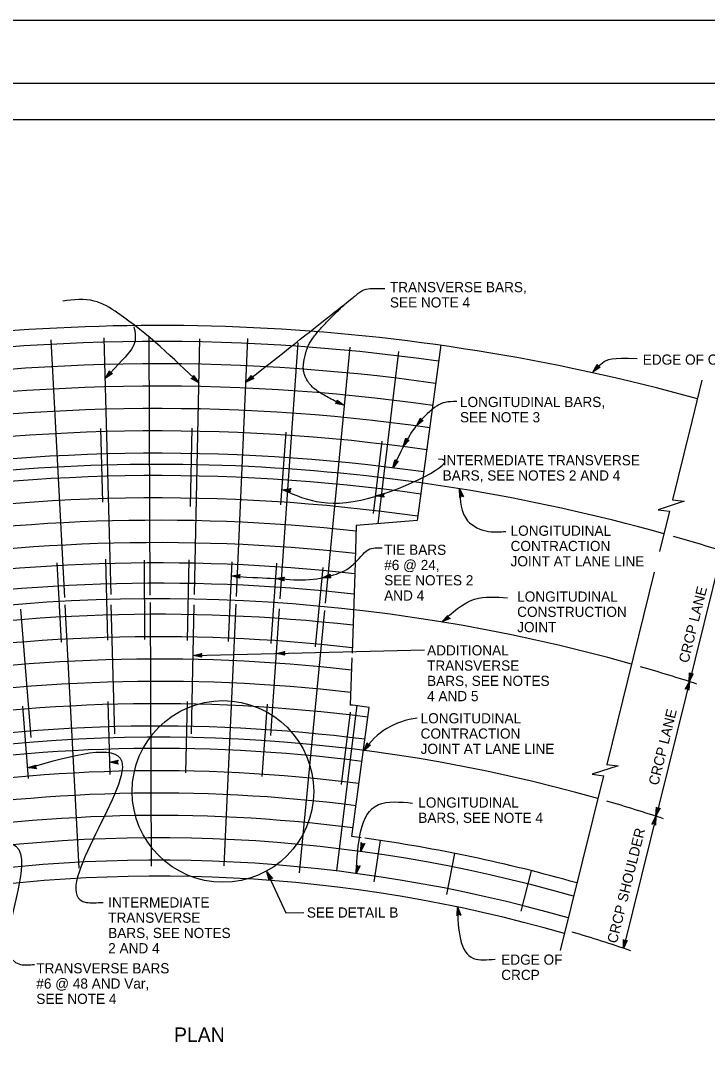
# Model space of a CAD drawing. Extents: x -893 to 867, y -474 to 712.
# Drawn here: x -565 to -92, y 3 to 712 of the extents above; entities that cross this region are included whole.
import ezdxf

# ---------------------------------------------------------------- set-up
doc = ezdxf.new("R2010")
doc.units = 0
for name, color, linetype in [('border_PLOTTING-ELEMENTS', 7, 'Continuous'), ('border_rw_22x34_Cut_Lines', 7, 'Continuous'), ('border_SHEET', 7, 'Continuous'), ('pp_PRESENTATION', 7, 'Continuous'), ('rd_PAVEMENT', 7, 'Continuous'), ('rd_PAVEMENT-anno', 7, 'Continuous'), ('STR_Concrete A', 7, 'Continuous'), ('STR_Reinforcement A', 7, 'Continuous'), ('STR_Reinforcement B', 7, 'Continuous'), ('STR_Reinforcement C', 7, 'Continuous'), ('STR_Reinforcement D', 7, 'Continuous'), ('STR_Reinforcement E', 7, 'Continuous')]:
    doc.layers.add(name, color=color, linetype=linetype)

msp = doc.modelspace()

# ---------------------------------------------------------------- linework, layer by layer
at = {"layer": 'border_PLOTTING-ELEMENTS'}
for points in [[(-893.45, -474.04), (866.55, -474.04), (866.55, 711.96), (-893.45, 711.96)], [(-863.45, 668.96), (836.55, 668.96), (836.55, -431.04), (-863.45, -431.04)]]:
    msp.add_lwpolyline(points, close=True, dxfattribs=at)
at = {"layer": 'border_rw_22x34_Cut_Lines'}
msp.add_lwpolyline([(-863.45, 668.96), (836.55, 668.96), (836.55, -431.04), (-863.45, -431.04)], close=True, dxfattribs=at)
at = {"layer": 'border_SHEET'}
msp.add_line((-813.45, 643.96), (811.55, 643.96), dxfattribs=at)
at = {"layer": 'pp_PRESENTATION'}
msp.add_circle((-425.31, 181.75), 62.46, dxfattribs=at)
at = {"layer": 'rd_PAVEMENT'}
for p, q in [((-108, 381.39), (-125.94, 375.56)), ((-116, 382.36), (-108, 381.39)), ((-125.94, 375.56), (-117.93, 374.59)), ((-153.34, 199.36), (-171.29, 193.52)), ((-161.35, 200.32), (-153.34, 199.36)), ((-171.29, 193.52), (-163.28, 192.56))]:
    msp.add_line(p, q, dxfattribs=at)
at = {"layer": 'rd_PAVEMENT-anno'}
for p, q in [((-59.01, 440.49), (-149.68, 74.06)), ((-445.83, 275.32), (-286.73, 279.22)), ((-395.05, 126.5), (-382, 98.34)), ((-382, 98.34), (-369.74, 98.4))]:
    msp.add_line(p, q, dxfattribs=at)
for points in [[(-165.84, 473.55), (-170.77, 470.04), (-167.79, 475.31), (-167.67, 474.92), (-169.86, 471.06), (-166.24, 473.62), (-166.64, 473.7), (-168.95, 472.06), (-167.55, 474.53), (-167.43, 474.14), (-168.04, 473.07), (-167.03, 473.78), (-167.34, 473.84), (-167.79, 475.31), (-167.34, 473.84)], [(-501.35, 469.25), (-506.3, 465.77), (-503.29, 471.02), (-503.17, 470.63), (-505.38, 466.79), (-501.75, 469.33), (-502.14, 469.41), (-504.47, 467.78), (-503.06, 470.24), (-502.94, 469.85), (-503.55, 468.79), (-502.54, 469.49), (-502.85, 469.56), (-503.29, 471.02), (-502.85, 469.56)], [(-445.53, 467.75), (-441.99, 462.85), (-447.28, 465.78), (-446.89, 465.91), (-443.01, 463.76), (-445.61, 467.35), (-445.69, 466.95), (-444.02, 464.65), (-446.5, 466.03), (-446.11, 466.15), (-445.04, 465.56), (-445.76, 466.55), (-445.82, 466.24), (-447.28, 465.78), (-445.82, 466.24)], [(-404.02, 465.82), (-409.5, 463.24), (-405.64, 467.9), (-405.59, 467.49), (-408.42, 464.08), (-404.4, 465.97), (-404.78, 466.12), (-407.35, 464.91), (-405.54, 467.09), (-405.49, 466.68), (-406.27, 465.74), (-405.16, 466.26), (-405.45, 466.38), (-405.64, 467.9), (-405.45, 466.38)], [(-346.81, 450.99), (-341.98, 447.36), (-347.9, 448.6), (-347.56, 448.83), (-343.22, 447.92), (-346.77, 450.59), (-346.72, 450.19), (-344.45, 448.48), (-347.23, 449.06), (-346.89, 449.29), (-345.69, 449.04), (-346.68, 449.78), (-346.64, 449.47), (-347.9, 448.6), (-346.64, 449.47)], [(-287.44, 436.93), (-292.23, 433.24), (-289.46, 438.61), (-289.32, 438.22), (-291.36, 434.29), (-287.84, 436.99), (-288.24, 437.05), (-290.49, 435.32), (-289.19, 437.84), (-289.06, 437.45), (-289.62, 436.37), (-288.64, 437.12), (-288.96, 437.17), (-289.46, 438.61), (-288.96, 437.17)], [(-297.24, 423.44), (-301.25, 418.92), (-299.53, 424.72), (-299.33, 424.36), (-300.59, 420.12), (-297.64, 423.43), (-298.05, 423.42), (-299.93, 421.29), (-299.13, 424.01), (-298.92, 423.66), (-299.27, 422.48), (-298.46, 423.4), (-298.77, 423.39), (-299.53, 424.72), (-298.77, 423.39)], [(-304.67, 408.85), (-308.31, 404.02), (-307.06, 409.94), (-306.83, 409.6), (-307.75, 405.27), (-305.07, 408.8), (-305.48, 408.76), (-307.19, 406.49), (-306.6, 409.26), (-306.37, 408.93), (-306.62, 407.73), (-305.88, 408.71), (-306.19, 408.68), (-307.06, 409.94), (-306.19, 408.68)], [(-378.79, 387.49), (-384.62, 389.11), (-378.66, 390.11), (-378.88, 389.77), (-383.25, 389.04), (-378.98, 387.85), (-379.17, 388.2), (-381.91, 388.97), (-379.11, 389.44), (-379.34, 389.1), (-380.55, 388.89), (-379.36, 388.56), (-379.51, 388.84), (-378.66, 390.11), (-379.51, 388.84)], [(-262.37, 383.97), (-262.6, 390.01), (-259.83, 384.63), (-260.22, 384.75), (-262.25, 388.69), (-262.09, 384.26), (-261.81, 384.55), (-261.91, 387.38), (-260.61, 384.86), (-261.01, 384.98), (-261.57, 386.07), (-261.52, 384.84), (-261.3, 385.06), (-259.83, 384.63), (-261.3, 385.06)], [(-314.35, 384.11), (-320.32, 385.13), (-314.48, 386.73), (-314.68, 386.37), (-318.95, 385.2), (-314.58, 384.45), (-314.8, 384.78), (-317.6, 385.26), (-314.87, 386.01), (-315.06, 385.65), (-316.24, 385.33), (-315.03, 385.12), (-315.2, 385.38), (-314.48, 386.73), (-315.2, 385.38)], [(-413.62, 328.4), (-419.46, 329.96), (-413.51, 331.03), (-413.73, 330.69), (-418.1, 329.91), (-413.81, 328.76), (-414.01, 329.12), (-416.75, 329.85), (-413.96, 330.35), (-414.18, 330.01), (-415.39, 329.79), (-414.2, 329.47), (-414.35, 329.75), (-413.51, 331.03), (-414.35, 329.75)], [(-383.08, 326.59), (-388.91, 328.19), (-382.95, 329.22), (-383.18, 328.88), (-387.55, 328.13), (-383.27, 326.95), (-383.46, 327.31), (-386.2, 328.06), (-383.4, 328.54), (-383.63, 328.2), (-384.84, 328), (-383.65, 327.67), (-383.8, 327.95), (-382.95, 329.22), (-383.8, 327.95)], [(-351, 328.67), (-357.05, 328.67), (-351.57, 331.23), (-351.7, 330.84), (-355.72, 328.97), (-351.28, 328.96), (-351.56, 329.26), (-354.4, 329.26), (-351.83, 330.46), (-351.96, 330.07), (-353.07, 329.55), (-351.84, 329.55), (-352.06, 329.78), (-351.57, 331.23), (-352.06, 329.78)], [(-269.07, 300.75), (-274.62, 298.33), (-270.62, 302.87), (-270.59, 302.47), (-273.52, 299.14), (-269.45, 300.91), (-269.82, 301.07), (-272.42, 299.93), (-270.55, 302.06), (-270.51, 301.66), (-271.32, 300.74), (-270.2, 301.23), (-270.49, 301.35), (-270.62, 302.87), (-270.49, 301.35)], [(-439.93, 274.01), (-445.85, 275.28), (-439.95, 276.64), (-440.16, 276.29), (-444.48, 275.29), (-440.14, 274.36), (-440.35, 274.7), (-443.13, 275.3), (-440.36, 275.93), (-440.57, 275.58), (-441.77, 275.31), (-440.56, 275.05), (-440.73, 275.32), (-439.95, 276.64), (-440.73, 275.32)], [(-382.81, 275.44), (-388.73, 276.71), (-382.83, 278.07), (-383.04, 277.72), (-387.36, 276.72), (-383.02, 275.79), (-383.23, 276.13), (-386.01, 276.73), (-383.25, 277.37), (-383.45, 277.01), (-384.65, 276.74), (-383.45, 276.48), (-383.61, 276.75), (-382.83, 278.07), (-383.61, 276.75)], [(-101.78, 262.72), (-104.46, 257.3), (-104.33, 263.35), (-104.04, 263.06), (-104.14, 258.63), (-102.17, 262.6), (-102.56, 262.48), (-103.81, 259.94), (-103.75, 262.77), (-103.46, 262.49), (-103.49, 261.26), (-102.94, 262.36), (-103.25, 262.27), (-104.33, 263.35), (-103.25, 262.27)], [(-107.29, 252.13), (-104.36, 257.42), (-104.77, 251.38), (-105.04, 251.68), (-104.74, 256.11), (-106.89, 252.23), (-106.5, 252.33), (-105.13, 254.81), (-105.32, 251.98), (-105.59, 252.28), (-105.51, 253.51), (-106.11, 252.43), (-105.8, 252.51), (-104.77, 251.38), (-105.8, 252.51)], [(-323.85, 213.63), (-328.43, 209.67), (-325.96, 215.2), (-325.8, 214.82), (-327.61, 210.77), (-324.25, 213.67), (-324.66, 213.71), (-326.8, 211.85), (-325.65, 214.44), (-325.49, 214.06), (-325.99, 212.95), (-325.06, 213.75), (-325.37, 213.78), (-325.96, 215.2), (-325.37, 213.78)], [(-553.62, 197.2), (-559.58, 198.2), (-553.76, 199.82), (-553.95, 199.46), (-558.22, 198.28), (-553.84, 197.53), (-554.07, 197.87), (-556.87, 198.34), (-554.14, 199.1), (-554.33, 198.74), (-555.51, 198.41), (-554.3, 198.21), (-554.47, 198.47), (-553.76, 199.82), (-554.47, 198.47)], [(-497.36, 200.53), (-503.28, 201.78), (-497.39, 203.16), (-497.6, 202.8), (-501.91, 201.8), (-497.57, 200.87), (-497.79, 201.22), (-500.56, 201.81), (-497.8, 202.45), (-498.01, 202.1), (-499.2, 201.82), (-498, 201.57), (-498.16, 201.84), (-497.39, 203.16), (-498.16, 201.84)], [(-124.43, 170.23), (-127.37, 164.94), (-126.96, 170.97), (-126.68, 170.67), (-126.98, 166.25), (-124.83, 170.13), (-125.22, 170.02), (-126.6, 167.54), (-126.4, 170.37), (-126.13, 170.07), (-126.21, 168.85), (-125.62, 169.92), (-125.92, 169.84), (-126.96, 170.97), (-125.92, 169.84)], [(-130.3, 159.27), (-127.36, 164.57), (-127.77, 158.53), (-128.05, 158.83), (-127.75, 163.25), (-129.9, 159.38), (-129.51, 159.48), (-128.13, 161.96), (-128.33, 159.13), (-128.6, 159.43), (-128.52, 160.65), (-129.11, 159.58), (-128.81, 159.66), (-127.77, 158.53), (-128.81, 159.66)], [(-327.66, 145.93), (-330.34, 140.5), (-330.21, 146.55), (-329.92, 146.26), (-330.02, 141.83), (-328.05, 145.81), (-328.44, 145.69), (-329.69, 143.14), (-329.64, 145.98), (-329.35, 145.69), (-329.37, 144.46), (-328.83, 145.57), (-329.13, 145.47), (-330.21, 146.55), (-329.13, 145.47)], [(-330.9, 130.68), (-333.58, 125.26), (-333.45, 131.31), (-333.16, 131.02), (-333.26, 126.59), (-331.29, 130.56), (-331.68, 130.44), (-332.93, 127.9), (-332.88, 130.73), (-332.59, 130.45), (-332.61, 129.22), (-332.07, 130.32), (-332.37, 130.23), (-333.45, 131.31), (-332.37, 130.23)], [(-393.62, 120.6), (-395.05, 126.48), (-391.26, 121.76), (-391.67, 121.8), (-394.44, 125.25), (-393.4, 120.94), (-393.18, 121.28), (-393.85, 124.04), (-392.07, 121.83), (-392.48, 121.86), (-393.25, 122.82), (-392.96, 121.62), (-392.78, 121.89), (-391.26, 121.76), (-392.78, 121.89)], [(-264.25, 96.23), (-263.96, 102.27), (-261.66, 96.67), (-262.04, 96.82), (-263.72, 100.92), (-263.94, 96.49), (-263.63, 96.76), (-263.5, 99.59), (-262.42, 96.97), (-262.8, 97.12), (-263.27, 98.25), (-263.33, 97.02), (-263.09, 97.23), (-261.66, 96.67), (-263.09, 97.23)], [(-147.14, 79.2), (-149.76, 73.75), (-149.71, 79.8), (-149.41, 79.51), (-149.46, 75.08), (-147.53, 79.08), (-147.92, 78.96), (-149.15, 76.4), (-149.12, 79.23), (-148.83, 78.95), (-148.84, 77.72), (-148.31, 78.83), (-148.61, 78.74), (-149.71, 79.8), (-148.61, 78.74)]]:
    msp.add_lwpolyline(points, close=True, dxfattribs=at)
for centre, radius, start, end in [((-469.93, -887.3), 1294.01, 72.31829, 74.08802), ((-469.93, -887.3), 1201.57, 72.02683, 73.95877), ((-286.27, 181.82), 50.55, 96.19856, 146.23432), ((-469.93, -887.3), 1106.34, 71.67546, 73.79758), ((-469.93, -887.3), 1013.17, 71.26758, 73.67034)]:
    msp.add_arc(centre, radius, start, end, dxfattribs=at)
for points, degree in [([(-409.5, 463.24), (-385.86, 481.9), (-362.23, 500.56), (-338.6, 519.22), (-333.79, 523.02), (-328.38, 527.53), (-322.25, 527.63), (-319.49, 527.67), (-316.73, 527.72), (-313.97, 527.76)], 3), ([(-341.98, 447.36), (-362.04, 456.42), (-370.55, 469.13), (-369.36, 480.63), (-365.18, 492.74), (-345.62, 513.36), (-339.05, 518.74)], 2), ([(-499.58, 512.31), (-499.54, 512.3), (-499.51, 512.3), (-499.47, 512.29)], 2), ([(-486.66, 501.3), (-486.14, 499.74), (-485.86, 498.21), (-485.77, 496.86), (-485.15, 486.97), (-496.94, 476.3), (-506.3, 465.77)], 3), ([(-170.85, 469.98), (-169.96, 471.24), (-164.35, 477.42), (-157.81, 480.43), (-140.37, 479.61)], 3), ([(-264.37, 450), (-271.08, 449.92), (-277.26, 449.02), (-292.12, 434.77), (-300.3, 422), (-308.16, 404.3)], 3), ([(-419.46, 329.96), (-403.32, 328.73), (-390.34, 328.63), (-368.11, 326.21), (-348.02, 330.3), (-334.98, 336.48), (-325.65, 350.75), (-318.77, 349.06), (-315.7, 349.34)], 3)]:
    msp.add_open_spline(points, degree=degree, dxfattribs=at)
for points in [[(-441.93, 462.8), (-497.57, 510.68), (-513.92, 519.09), (-535.41, 519.09)], [(-383.64, 389.04), (-319.06, 385.05), (-276.79, 410.2), (-276.88, 410.2)], [(-262.54, 389.81), (-256.95, 367.99), (-242.47, 360.56), (-230.69, 360.56)], [(-274.69, 298.18), (-252.12, 313.9), (-229.51, 315.02)], [(-558.75, 198.03), (-494.97, 202.41), (-519.39, 105.46), (-507.72, 105.46)], [(-333.64, 125.19), (-318.31, 172.69), (-294.77, 173.76)], [(-633.83, 133.92), (-564.61, 138.85), (-564.61, 62.72), (-555.03, 62.72)], [(-264.01, 102.23), (-252.86, 66.95), (-238.04, 66.35)]]:
    msp.add_spline(points, degree=3, dxfattribs=at)
at = {"layer": 'STR_Concrete A'}
for p, q in [((-275.36, 489), (-291.61, 368.19)), ((-95.71, 464.55), (-104.34, 429.65)), ((-104.19, 429.72), (-116, 382.36)), ((-117.93, 374.59), (-124.88, 346.74)), ((-333.55, 364.61), (-334.67, 331.32)), ((-334.66, 331.61), (-336.49, 276.91)), ((-128.53, 332.47), (-161.24, 200.31)), ((-336.6, 273.71), (-337.69, 241.2)), ((-336.58, 150.69), (-324.7, 239.59)), ((-163.52, 192.59), (-193.26, 72.41))]:
    msp.add_line(p, q, dxfattribs=at)
msp.add_lwpolyline([(-291.61, 368.19), (-333.55, 364.61)], dxfattribs=at)
for centre, radius, start, end in [((-469.93, -887.3), 1389.56, 74.51189, 100.06733), ((-469.93, -887.3), 1294.01, 74.39426, 100.0937), ((-469.93, -887.3), 1201.57, 74.26962, 100.12616), ((-469.93, -880.42), 1129.39, 82.61199, 83.27586), ((-469.93, -887.3), 1106.34, 74.12198, 100.15524), ((-469.93, -887.3), 1046.52, 82.32428, 82.67924), ((-469.93, -887.3), 1046.52, 74.01819, 82.18686), ((-469.93, -887.3), 1010.77, 73.9445, 100.20825)]:
    msp.add_arc(centre, radius, start, end, dxfattribs=at)
at = {"layer": 'STR_Reinforcement A'}
for radius, start, end in [(1378.56, 81.95037, 100.07132), (1363.18, 81.94599, 100.07519), (1347.81, 81.9415, 100.07914), (1332.43, 81.93691, 100.09414), (1317.06, 81.93222, 100.08731), (1301.69, 81.92741, 100.09154), (1286.31, 81.92249, 100.09751), (1270.94, 81.91745, 100.10242), (1255.56, 83.77017, 100.10746), (1240.19, 83.71664, 100.11262), (1226.26, 83.66697, 100.1174), (1212.26, 83.6159, 100.12232), (1190.89, 83.53561, 100.13006), (1175.51, 83.47604, 100.1358), (1160.14, 83.4149, 100.12962), (1144.76, 83.3521, 100.13669), (1129.39, 82.65819, 100.14396), (1114.02, 82.66186, 100.34246), (1098.64, 82.66563, 100.1591), (1083.27, 82.66951, 100.167), (1067.89, 82.6735, 100.17512), (1052.52, 82.6776, 100.18774), (1037.15, 73.99936, 100.1951), (1021.77, 73.96773, 100.20268)]:
    msp.add_arc((-469.93, -887.3), radius, start, end, dxfattribs=at)
at = {"layer": 'STR_Reinforcement B'}
for p, q in [((-534.15, 315.06), (-543.61, 492.29)), ((-475.3, 316.76), (-476.09, 494.03)), ((-416.09, 315.81), (-408.15, 493.29)), ((-354.71, 311.25), (-337.77, 487.41)), ((-524.21, 129.03), (-533.88, 310.07)), ((-474.46, 130.46), (-475.27, 311.76)), ((-424.39, 130.49), (-416.33, 310.52)), ((-372.53, 125.8), (-355.19, 306.27)), ((-317.22, 148.02), (-321.42, 119.58)), ((-265.88, 139.14), (-271.48, 110.94)), ((-213.16, 127.23), (-220.22, 99.37))]:
    msp.add_line(p, q, dxfattribs=at)
at = {"layer": 'STR_Reinforcement C'}
for p, q in [((-502.31, 317.26), (-507.05, 493.76)), ((-444.97, 317.2), (-441.32, 493.08)), ((-385.89, 314.15), (-373.56, 490.3)), ((-318.61, 365.89), (-304.31, 484.3)), ((-557.35, 218.85), (-564.32, 307.03)), ((-499.73, 221.26), (-502.12, 310.09)), ((-446.95, 221.39), (-445.11, 310.11)), ((-392.46, 220.22), (-386.37, 307.26)), ((-333.25, 241.11), (-347.07, 127.06))]:
    msp.add_line(p, q, dxfattribs=at)
at = {"layer": 'STR_Reinforcement D'}
for p, q in [((-504.47, 285.91), (-505.96, 341.43)), ((-479.16, 286.18), (-479.4, 340.93)), ((-449.62, 285.64), (-448.47, 341.04)), ((-536.51, 284.32), (-539.43, 339)), ((-421.48, 284.95), (-419.03, 339.76)), ((-392.04, 283.47), (-388.17, 338.88)), ((-361.61, 281.21), (-356.37, 335.7))]:
    msp.add_line(p, q, dxfattribs=at)
at = {"layer": 'STR_Reinforcement E'}
for p, q in [((-508.02, 380.79), (-509.38, 431.36)), ((-447.71, 377.65), (-446.6, 431.56)), ((-385.37, 378.82), (-381.87, 428.82)), ((-321.78, 372.97), (-315.78, 422.73)), ((-502.98, 193.47), (-504.33, 243.57)), ((-450.83, 194.51), (-449.78, 243.7)), ((-398.22, 191.97), (-394.72, 241.89)), ((-559.14, 190.68), (-563.06, 240.32)), ((-337.86, 236.36), (-343.88, 186.6))]:
    msp.add_line(p, q, dxfattribs=at)

# ---------------------------------------------------------------- texts
at = {"layer": 'rd_PAVEMENT-anno'}
for s, height, p in [('TRANSVERSE BARS,', 7, (-310.41, 525.14)), ('SEE NOTE 4', 7, (-310.41, 514.64)), ('EDGE OF CRCP', 7, (-136.45, 475.29)), ('LONGITUDINAL BARS,', 7, (-262.21, 446.14)), ('SEE NOTE 3', 7, (-262.21, 435.64)), ('ADDITIONAL', 7, (-284.84, 275.32)), ('TRANSVERSE', 7, (-284.84, 264.82)), ('BARS, SEE NOTES', 7, (-284.84, 254.32)), ('4 AND 5', 7, (-284.84, 243.82)), ('LONGITUDINAL', 7, (-290.89, 170.62)), ('BARS, SEE NOTE 4', 7, (-290.89, 160.12)), ('SEE DETAIL B', 7, (-367.56, 94.97)), ('EDGE OF', 7, (-233.82, 62.57)), ('TRANSVERSE BARS', 7, (-553.73, 56.61)), ('CRCP', 7, (-233.82, 52.07)), ('#6 @ 48 AND Var,', 7, (-553.73, 46.11)), ('SEE NOTE 4', 7, (-553.73, 35.61)), ('PLAN', 10, (-459.01, 9.4))]:
    msp.add_text(s, height=height, dxfattribs=at).set_placement(p)
for s, rotation, p in [('INTERMEDIATE TRANSVERSE', 359.97538, (-274.13, 406.12)), ('BARS, SEE NOTES 2 AND 4', 359.97538, (-274.14, 395.62)), ('LONGITUDINAL', 359.97538, (-227.39, 357.59)), ('TIE BARS', 359.97538, (-314.36, 344.51)), ('CONTRACTION', 359.97538, (-227.4, 347.09)), ('#6 @ 24,', 359.97538, (-314.36, 334.01)), ('JOINT AT LANE LINE', 359.97538, (-227.4, 336.59)), ('SEE NOTES 2', 359.97538, (-314.37, 323.51)), ('AND 4', 359.97538, (-314.37, 313.01)), ('LONGITUDINAL', 359.97538, (-222.85, 312.31)), ('CRCP LANE', 76.02457, (-105.02, 269.69)), ('CONSTRUCTION', 359.97538, (-222.85, 301.81)), ('JOINT', 359.97538, (-222.86, 291.31)), ('LONGITUDINAL', 359.97538, (-289.28, 228.58)), ('CRCP LANE', 76.02457, (-125.81, 185.49)), ('CONTRACTION', 359.97538, (-289.29, 218.08)), ('JOINT AT LANE LINE', 359.97538, (-289.29, 207.58)), ('CRCP SHOULDER', 76.02457, (-154.27, 76.85)), ('INTERMEDIATE', 359.97538, (-504.27, 101.92)), ('TRANSVERSE', 359.97538, (-504.28, 91.42)), ('BARS, SEE NOTES', 359.97538, (-504.28, 80.92)), ('2 AND 4', 359.97538, (-504.29, 70.42))]:
    msp.add_text(s, height=7, rotation=rotation, dxfattribs=at).set_placement(p)

doc.saveas('drawing.dxf')
